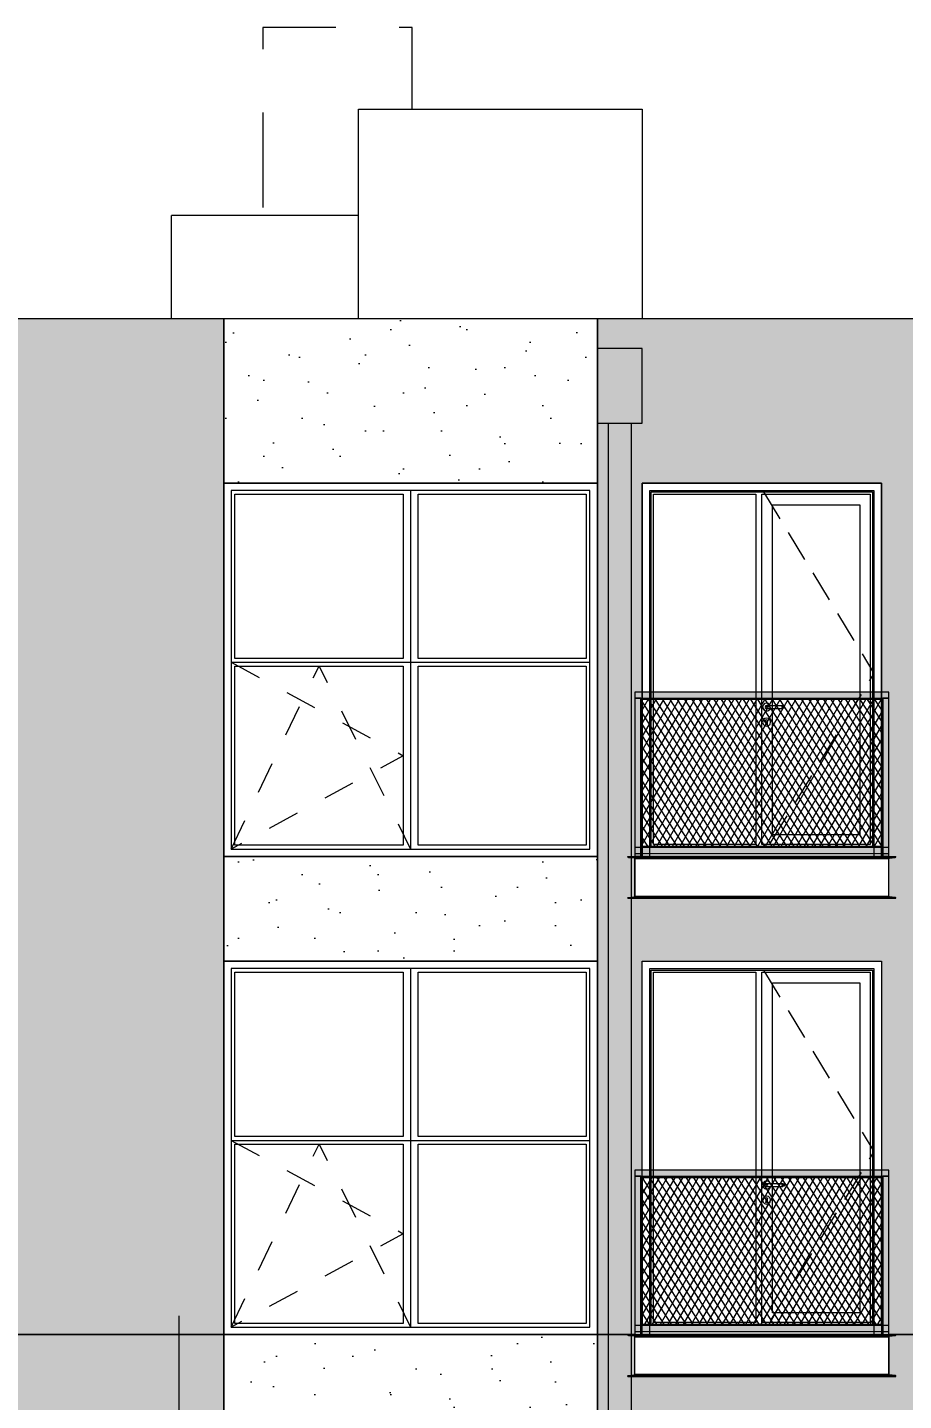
# Model space of a CAD drawing. Header units: metres. Extents: x 476297 to 476657, y 4620828 to 4621206.
# Drawn here: x 476636.58 to 476642.44, y 4621078.7 to 4621087.9 of the extents above; entities that cross this region are included whole.
import ezdxf

# ---------------------------------------------------------------- set-up
doc = ezdxf.new("R2010")
doc.units = ezdxf.units.M
doc.header["$MEASUREMENT"] = 0
doc.set_wipeout_variables(frame=1)
for name, pattern in [('Dashed', [0.423333, 0.211667, -0.211667]), ('Hidden Line', [0.3175, 0.211667, -0.105833]), ('Long Dashed', [1.058333, 0.635, -0.423333]), ('Wipeout_Contour', [1, 0, -1])]:
    doc.linetypes.add(name, pattern=pattern)
for name, color, linetype in [('0_Pen_No__7', 7, 'Continuous'), ('2D Drafting - General_Pen_No__7', 7, 'Continuous'), ('New2D Drafting - General', 7, 'Continuous'), ('New2D Drafting - General_Pen_No__1', 7, 'Continuous'), ('New2D Drafting - General_Pen_No__30_Pen_No__9_Pen_No__9', 7, 'Continuous'), ('New2D Drafting - General_Pen_No__7', 7, 'Continuous'), ('NewStructural - Bearing', 7, 'Continuous'), ('Structural - Bearing', 7, 'Continuous'), ('Structural - Bearing_Pen_No__7_Pen_No__7', 7, 'Continuous'), ('zoma', 7, 'Continuous'), ('zoma_Pen_No__5_Pen_No__5', 7, 'Continuous')]:
    doc.layers.add(name, color=color, linetype=linetype)
doc.styles.add('GENERATED_STYLE_2', font='arial.ttf')
doc.dimstyles.new('GENERATED_STYLE__1', dxfattribs={"dimtxt": 0.2, "dimasz": 0.064421, "dimexe": 0.18, "dimexo": 0.003, "dimgap": 0.09, "dimtad": 1, "dimtih": 1, "dimtoh": 1, "dimzin": 0, "dimdsep": 46, "dimtxsty": 'GENERATED_STYLE_2', "dimblk": 'ARROWHEAD_2', "dimblk1": 'ARROWHEAD_2', "dimblk2": 'ARROWHEAD_2', "dimcen": 0.09, "dimclrd": 142, "dimclre": 142, "dimclrt": 142, "dimadec": 0, "dimazin": 0, "dimtfac": 1, "dimtdec": 4, "dimtmove": 0, "dimatfit": 3, "dimfxl": 1, "dimtolj": 1, "dimtzin": 0, "dimarcsym": 0})
pattern_1 = [(0, (476844.52715, 4621385.791044), (0, 0.06664), []), (90, (476844.52715, 4621385.79104), (-0.2448, 0), [0.06664, -0.06664]), (90, (476844.64955, 4621385.85768), (-0.2448, 0), [0.06664, -0.06664])]
pattern_2 = [(45, (476844.52715, 4621386.59104), (-0.25455844, 0.25455844), [0, -0.24, 0, -0.36]), (110, (476845.32715, 4621386.59104), (0.33828934, 0.12312725), [0, -0.176, 0, -0.304])]
pattern_3 = [(60, (476844.52715, 4621385.791044), (-0.038971143, 0.0225), []), (122.833095, (476844.52715, 4621385.791044), (0.0368060797, 0.01875), [])]

# ---------------------------------------------------------------- blocks, each defined once
blk = doc.blocks.new('*D31', base_point=(476844.5271, 4621385.791))
at = {"layer": 'zoma', "color": 142, "linetype": 'Continuous', "lineweight": 0, "transparency": 16777216}
for p, q in [((476630.6966, 4621074.3518), (476630.6966, 4621074.4789)), ((476637.5966, 4621074.3518), (476637.5966, 4621074.4789)), ((476630.721, 4621074.4577), (476630.6721, 4621074.373)), ((476630.6966, 4621074.4153), (476637.5966, 4621074.4153)), ((476637.621, 4621074.4577), (476637.5721, 4621074.373))]:
    blk.add_line(p, q, dxfattribs=at)
at = {"layer": 'zoma', "color": 142, "lineweight": 0, "transparency": 16777216, "insert": (476633.8805, 4621074.4553), "char_height": 0.2, "attachment_point": 7, "style": 'GENERATED_STYLE_2'}
blk.add_mtext('\\A1;{\\pql;\\fArial CYR|b0|i0|c204|p34;6,90}', dxfattribs=at)
blk = doc.blocks.new('ARROWHEAD_2')
at = {"color": 0, "linetype": 'Continuous', "lineweight": 0}
for p, q in [((0, 0), (-1, 0)), ((-0.38, -0.66), (0.38, 0.66))]:
    blk.add_line(p, q, dxfattribs=at)
blk = doc.blocks.new('*D32', base_point=(476844.5271, 4621385.791))
at = {"layer": 'zoma', "color": 142, "linetype": 'Continuous', "lineweight": 0, "transparency": 16777216}
for p, q in [((476637.5966, 4621074.3518), (476637.5966, 4621074.4789)), ((476644.4966, 4621074.3518), (476644.4966, 4621074.4789)), ((476637.621, 4621074.4577), (476637.5721, 4621074.373)), ((476637.5966, 4621074.4153), (476644.4966, 4621074.4153)), ((476644.521, 4621074.4577), (476644.4721, 4621074.373))]:
    blk.add_line(p, q, dxfattribs=at)
at = {"layer": 'zoma', "color": 142, "lineweight": 0, "transparency": 16777216, "insert": (476640.7805, 4621074.4553), "char_height": 0.2, "attachment_point": 7, "style": 'GENERATED_STYLE_2'}
blk.add_mtext('\\A1;{\\pql;\\fArial CYR|b0|i0|c204|p34;6,90}', dxfattribs=at)

msp = doc.modelspace()

# ---------------------------------------------------------------- hatches: boundary and pattern name
at = {"layer": 'New2D Drafting - General', "linetype": 'Continuous', "lineweight": 0}
h = msp.add_hatch(dxfattribs=at)
h.set_pattern_fill('BATT_INSULATION', style=0, pattern_type=2)
h.set_pattern_definition(pattern_3)
h.paths.add_polyline_path([(476642.2963, 4621083.3956), (476640.6963, 4621083.3956), (476640.6963, 4621082.4156), (476642.2963, 4621082.4156)])
h = msp.add_hatch(dxfattribs=at)
h.set_pattern_fill('BATT_INSULATION', style=0, pattern_type=2)
h.set_pattern_definition(pattern_3)
h.paths.add_polyline_path([(476642.2963, 4621080.1956), (476640.6963, 4621080.1956), (476640.6963, 4621079.2156), (476642.2963, 4621079.2156)])
at = {"layer": 'New2D Drafting - General_Pen_No__30_Pen_No__9_Pen_No__9', "linetype": 'Continuous', "lineweight": 0}
for points in [[(476640.6212, 4621075.9455), (476640.4712, 4621075.9455), (476640.4712, 4621085.2456), (476640.6212, 4621085.2456)], [(476640.6463, 4621083.4456), (476640.6463, 4621083.4056), (476642.3463, 4621083.4056), (476642.3463, 4621083.4456)], [(476640.6463, 4621082.3456), (476640.6863, 4621082.3456), (476640.6863, 4621083.4056), (476640.6463, 4621083.4056)], [(476640.6963, 4621082.4156), (476640.6863, 4621082.4056), (476640.6863, 4621083.4056), (476640.6963, 4621083.3956)], [(476640.6963, 4621083.3956), (476640.6863, 4621083.4056), (476642.3063, 4621083.4056), (476642.2963, 4621083.3956)], [(476642.3063, 4621082.4056), (476642.2963, 4621082.4156), (476642.2963, 4621083.3956), (476642.3063, 4621083.4056)], [(476642.3063, 4621082.3456), (476642.3463, 4621082.3456), (476642.3463, 4621083.4056), (476642.3063, 4621083.4056)], [(476640.6463, 4621082.4056), (476640.6463, 4621082.3656), (476642.3463, 4621082.3656), (476642.3463, 4621082.4056)], [(476640.6863, 4621082.4056), (476640.6963, 4621082.4156), (476642.2963, 4621082.4156), (476642.3063, 4621082.4056)], [(476640.6463, 4621080.2456), (476640.6463, 4621080.2056), (476642.3463, 4621080.2056), (476642.3463, 4621080.2456)], [(476640.6463, 4621079.1456), (476640.6863, 4621079.1456), (476640.6863, 4621080.2056), (476640.6463, 4621080.2056)], [(476640.6963, 4621079.2156), (476640.6863, 4621079.2056), (476640.6863, 4621080.2056), (476640.6963, 4621080.1956)], [(476640.6963, 4621080.1956), (476640.6863, 4621080.2056), (476642.3063, 4621080.2056), (476642.2963, 4621080.1956)], [(476642.3063, 4621079.2056), (476642.2963, 4621079.2156), (476642.2963, 4621080.1956), (476642.3063, 4621080.2056)], [(476642.3063, 4621079.1456), (476642.3463, 4621079.1456), (476642.3463, 4621080.2056), (476642.3063, 4621080.2056)], [(476640.6463, 4621079.2056), (476640.6463, 4621079.1656), (476642.3463, 4621079.1656), (476642.3463, 4621079.2056)], [(476640.6863, 4621079.2056), (476640.6963, 4621079.2156), (476642.2963, 4621079.2156), (476642.3063, 4621079.2056)]]:
    msp.add_hatch(color=255, dxfattribs=at).paths.add_polyline_path(points)

# ---------------------------------------------------------------- linework, layer by layer
at = {"layer": '2D Drafting - General_Pen_No__7', "color": 7, "linetype": 'Continuous', "lineweight": 0, "flags": 128}
for points in [[(476642.2929, 4621082.3456), (476640.697, 4621082.3456), (476640.697, 4621084.8456), (476642.297, 4621084.8456)], [(476642.297, 4621084.8456), (476642.297, 4621082.3456), (476642.2929, 4621082.3456)], [(476642.2929, 4621079.1456), (476640.697, 4621079.1456), (476640.697, 4621081.6456), (476642.297, 4621081.6456)], [(476642.297, 4621081.6456), (476642.297, 4621079.1456), (476642.2929, 4621079.1456)]]:
    msp.add_lwpolyline(points, dxfattribs=at)
for points in [[(476640.747, 4621084.7956), (476642.247, 4621084.7956), (476642.247, 4621082.3456), (476640.747, 4621082.3456)], [(476640.757, 4621084.7856), (476642.237, 4621084.7856), (476642.237, 4621082.4056), (476640.757, 4621082.4056)], [(476640.772, 4621084.7706), (476641.457, 4621084.7706), (476641.457, 4621082.4256), (476640.772, 4621082.4256)], [(476641.497, 4621084.7706), (476642.222, 4621084.7706), (476642.222, 4621082.4256), (476641.497, 4621082.4256)], [(476641.567, 4621084.7006), (476642.152, 4621084.7006), (476642.152, 4621082.4906), (476641.567, 4621082.4906)], [(476640.747, 4621081.5956), (476642.247, 4621081.5956), (476642.247, 4621079.1456), (476640.747, 4621079.1456)], [(476640.757, 4621081.5856), (476642.237, 4621081.5856), (476642.237, 4621079.2056), (476640.757, 4621079.2056)], [(476640.772, 4621081.5706), (476641.457, 4621081.5706), (476641.457, 4621079.2256), (476640.772, 4621079.2256)], [(476641.497, 4621081.5706), (476642.222, 4621081.5706), (476642.222, 4621079.2256), (476641.497, 4621079.2256)], [(476641.567, 4621081.5006), (476642.152, 4621081.5006), (476642.152, 4621079.2906), (476641.567, 4621079.2906)]]:
    msp.add_lwpolyline(points, close=True, dxfattribs=at)
at = {"layer": '2D Drafting - General_Pen_No__7', "color": 7, "linetype": 'Hidden Line', "lineweight": 0, "flags": 128}
for points in [[(476641.507, 4621084.7856), (476642.247, 4621083.5715), (476641.4978, 4621082.3469)], [(476641.507, 4621081.5856), (476642.247, 4621080.3715), (476641.4978, 4621079.1469)]]:
    msp.add_lwpolyline(points, dxfattribs=at)
at = {"layer": 'New2D Drafting - General', "color": 7, "linetype": 'Continuous', "lineweight": 0, "flags": 128}
for points in [[(476642.2963, 4621083.3956), (476640.6963, 4621083.3956), (476640.6963, 4621082.4156), (476642.2963, 4621082.4156)], [(476642.2963, 4621080.1956), (476640.6963, 4621080.1956), (476640.6963, 4621079.2156), (476642.2963, 4621079.2156)]]:
    msp.add_lwpolyline(points, close=True, dxfattribs=at)
at = {"layer": 'New2D Drafting - General_Pen_No__1', "color": 252, "linetype": 'Long Dashed', "lineweight": 0, "flags": 128}
msp.add_lwpolyline([(476639.1574, 4621087.3476), (476639.1574, 4621087.8951), (476638.1574, 4621087.8951), (476638.1574, 4621086.6354)], dxfattribs=at)
at = {"layer": 'New2D Drafting - General_Pen_No__30_Pen_No__9_Pen_No__9', "color": 7, "linetype": 'Continuous', "lineweight": 0, "flags": 128}
for points in [[(476640.6212, 4621075.9455), (476640.4712, 4621075.9455), (476640.4712, 4621085.2456), (476640.6212, 4621085.2456)], [(476642.3463, 4621082.3456), (476642.2963, 4621082.3456), (476642.2963, 4621084.8456), (476640.6963, 4621084.8456), (476640.6963, 4621082.3456), (476640.6463, 4621082.3456), (476640.6463, 4621082.0656), (476642.3463, 4621082.0656)], [(476640.6463, 4621083.4456), (476640.6463, 4621083.4056), (476642.3463, 4621083.4056), (476642.3463, 4621083.4456)], [(476640.6463, 4621082.3456), (476640.6863, 4621082.3456), (476640.6863, 4621083.4056), (476640.6463, 4621083.4056)], [(476640.6963, 4621082.4156), (476640.6863, 4621082.4056), (476640.6863, 4621083.4056), (476640.6963, 4621083.3956)], [(476640.6963, 4621083.3956), (476640.6863, 4621083.4056), (476642.3063, 4621083.4056), (476642.2963, 4621083.3956)], [(476642.3063, 4621082.4056), (476642.2963, 4621082.4156), (476642.2963, 4621083.3956), (476642.3063, 4621083.4056)], [(476642.3063, 4621082.3456), (476642.3463, 4621082.3456), (476642.3463, 4621083.4056), (476642.3063, 4621083.4056)], [(476640.6463, 4621082.4056), (476640.6463, 4621082.3656), (476642.3463, 4621082.3656), (476642.3463, 4621082.4056)], [(476640.6863, 4621082.4056), (476640.6963, 4621082.4156), (476642.2963, 4621082.4156), (476642.3063, 4621082.4056)], [(476640.6463, 4621080.2456), (476640.6463, 4621080.2056), (476642.3463, 4621080.2056), (476642.3463, 4621080.2456)], [(476640.6463, 4621079.1456), (476640.6863, 4621079.1456), (476640.6863, 4621080.2056), (476640.6463, 4621080.2056)], [(476640.6963, 4621079.2156), (476640.6863, 4621079.2056), (476640.6863, 4621080.2056), (476640.6963, 4621080.1956)], [(476640.6963, 4621080.1956), (476640.6863, 4621080.2056), (476642.3063, 4621080.2056), (476642.2963, 4621080.1956)], [(476642.3063, 4621079.2056), (476642.2963, 4621079.2156), (476642.2963, 4621080.1956), (476642.3063, 4621080.2056)], [(476642.3063, 4621079.1456), (476642.3463, 4621079.1456), (476642.3463, 4621080.2056), (476642.3063, 4621080.2056)], [(476640.6463, 4621079.2056), (476640.6463, 4621079.1656), (476642.3463, 4621079.1656), (476642.3463, 4621079.2056)], [(476640.6863, 4621079.2056), (476640.6963, 4621079.2156), (476642.2963, 4621079.2156), (476642.3063, 4621079.2056)]]:
    msp.add_lwpolyline(points, close=True, dxfattribs=at)
at = {"layer": 'New2D Drafting - General_Pen_No__7', "color": 7, "linetype": 'Dashed', "lineweight": 0, "flags": 128}
for points in [[(476637.9465, 4621083.6455), (476639.0963, 4621083.0205), (476637.9465, 4621082.3955)], [(476637.9465, 4621082.3955), (476638.5339, 4621083.6205), (476639.1462, 4621082.3957)], [(476637.9465, 4621080.4455), (476639.0963, 4621079.8205), (476637.9465, 4621079.1955)], [(476637.9465, 4621079.1955), (476638.5339, 4621080.4205), (476639.1462, 4621079.1957)]]:
    msp.add_lwpolyline(points, dxfattribs=at)
at = {"layer": 'NewStructural - Bearing', "color": 7, "linetype": 'Continuous', "lineweight": 0}
for p, q in [((476638.7968, 4621086.6354), (476637.5473, 4621086.6354)), ((476641.5045, 4621083.3591), (476641.5009, 4621083.3456)), ((476641.5009, 4621083.3456), (476641.5045, 4621083.3321)), ((476641.5144, 4621083.369), (476641.5045, 4621083.3591)), ((476641.5045, 4621083.3321), (476641.5144, 4621083.3222)), ((476641.5279, 4621083.3726), (476641.5144, 4621083.369)), ((476641.5144, 4621083.3222), (476641.5279, 4621083.3186)), ((476641.5208, 4621083.3527), (476641.5179, 4621083.3456)), ((476641.5179, 4621083.3456), (476641.5208, 4621083.3385)), ((476641.5224, 4621083.3527), (476641.5196, 4621083.3456)), ((476641.5196, 4621083.3456), (476641.5224, 4621083.3385)), ((476641.5279, 4621083.3556), (476641.5208, 4621083.3527)), ((476641.5208, 4621083.3385), (476641.5279, 4621083.3356)), ((476641.5272, 4621083.3527), (476641.5251, 4621083.3456)), ((476641.5251, 4621083.3456), (476641.5272, 4621083.3385)), ((476641.5414, 4621083.369), (476641.5279, 4621083.3726)), ((476641.5279, 4621083.3556), (476641.529, 4621083.3556)), ((476641.5279, 4621083.3356), (476641.529, 4621083.3356)), ((476641.5279, 4621083.3186), (476641.5414, 4621083.3222)), ((476641.529, 4621083.3556), (476641.5323, 4621083.3556)), ((476641.529, 4621083.3356), (476641.5323, 4621083.3356)), ((476641.5323, 4621083.3556), (476641.5372, 4621083.3556)), ((476641.5323, 4621083.3356), (476641.5372, 4621083.3356)), ((476641.5344, 4621083.3527), (476641.5332, 4621083.3456)), ((476641.5332, 4621083.3456), (476641.5344, 4621083.3385)), ((476641.5372, 4621083.3556), (476641.5429, 4621083.3556)), ((476641.5372, 4621083.3356), (476641.5429, 4621083.3356)), ((476641.5513, 4621083.3591), (476641.5414, 4621083.369)), ((476641.5414, 4621083.3222), (476641.5513, 4621083.3321)), ((476641.5429, 4621083.3556), (476641.6229, 4621083.3556)), ((476641.5429, 4621083.3356), (476641.6229, 4621083.3356)), ((476641.5522, 4621083.3556), (476641.5513, 4621083.3591)), ((476641.5513, 4621083.3321), (476641.5522, 4621083.3356)), ((476641.6229, 4621083.3556), (476641.6286, 4621083.3556)), ((476641.6229, 4621083.3356), (476641.6286, 4621083.3356)), ((476641.6286, 4621083.3556), (476641.6335, 4621083.3556)), ((476641.6286, 4621083.3356), (476641.6335, 4621083.3356)), ((476641.6314, 4621083.3527), (476641.6325, 4621083.3456)), ((476641.6325, 4621083.3456), (476641.6314, 4621083.3385)), ((476641.6335, 4621083.3556), (476641.6367, 4621083.3556)), ((476641.6335, 4621083.3356), (476641.6367, 4621083.3356)), ((476641.6367, 4621083.3556), (476641.6379, 4621083.3556)), ((476641.6367, 4621083.3356), (476641.6379, 4621083.3356)), ((476641.6379, 4621083.3556), (476641.645, 4621083.3527)), ((476641.645, 4621083.3385), (476641.6379, 4621083.3356)), ((476641.6386, 4621083.3527), (476641.6407, 4621083.3456)), ((476641.6407, 4621083.3456), (476641.6386, 4621083.3385)), ((476641.6434, 4621083.3527), (476641.6462, 4621083.3456)), ((476641.6462, 4621083.3456), (476641.6434, 4621083.3385)), ((476641.645, 4621083.3527), (476641.6479, 4621083.3456)), ((476641.6479, 4621083.3456), (476641.645, 4621083.3385)), ((476641.5045, 4621083.2591), (476641.5009, 4621083.2456)), ((476641.5009, 4621083.2456), (476641.5045, 4621083.2321)), ((476641.5144, 4621083.269), (476641.5045, 4621083.2591)), ((476641.5045, 4621083.2321), (476641.5144, 4621083.2222)), ((476641.5279, 4621083.2726), (476641.5144, 4621083.269)), ((476641.5144, 4621083.2222), (476641.5279, 4621083.2186)), ((476641.5212, 4621083.2572), (476641.5204, 4621083.2553)), ((476641.5229, 4621083.25), (476641.5204, 4621083.2553)), ((476641.5212, 4621083.2572), (476641.5225, 4621083.2607)), ((476641.5225, 4621083.2607), (476641.5279, 4621083.263)), ((476641.5229, 4621083.2485), (476641.5229, 4621083.25)), ((476641.5229, 4621083.2485), (476641.5229, 4621083.2456)), ((476641.5229, 4621083.2456), (476641.5229, 4621083.2427)), ((476641.5229, 4621083.2427), (476641.5229, 4621083.2369)), ((476641.5229, 4621083.2369), (476641.5229, 4621083.2331)), ((476641.5244, 4621083.2295), (476641.5229, 4621083.2331)), ((476641.5279, 4621083.2281), (476641.5244, 4621083.2295)), ((476641.5414, 4621083.269), (476641.5279, 4621083.2726)), ((476641.5279, 4621083.263), (476641.5333, 4621083.2607)), ((476641.5314, 4621083.2295), (476641.5279, 4621083.2281)), ((476641.5279, 4621083.2186), (476641.5414, 4621083.2222)), ((476641.5329, 4621083.2331), (476641.5314, 4621083.2295)), ((476641.5354, 4621083.2553), (476641.5329, 4621083.25)), ((476641.5329, 4621083.25), (476641.5329, 4621083.2485)), ((476641.5329, 4621083.2485), (476641.5329, 4621083.2456)), ((476641.5329, 4621083.2456), (476641.5329, 4621083.2427)), ((476641.5329, 4621083.2427), (476641.5329, 4621083.2369)), ((476641.5329, 4621083.2369), (476641.5329, 4621083.2331)), ((476641.5346, 4621083.2572), (476641.5333, 4621083.2607)), ((476641.5346, 4621083.2572), (476641.5354, 4621083.2553)), ((476641.5513, 4621083.2591), (476641.5414, 4621083.269)), ((476641.5414, 4621083.2222), (476641.5513, 4621083.2321)), ((476641.5549, 4621083.2456), (476641.5513, 4621083.2591)), ((476641.5513, 4621083.2321), (476641.5549, 4621083.2456)), ((476641.5144, 4621080.169), (476641.5045, 4621080.1591)), ((476641.5279, 4621080.1726), (476641.5144, 4621080.169)), ((476641.5414, 4621080.169), (476641.5279, 4621080.1726)), ((476641.5513, 4621080.1591), (476641.5414, 4621080.169)), ((476641.5045, 4621080.1591), (476641.5009, 4621080.1456)), ((476641.5009, 4621080.1456), (476641.5045, 4621080.1321)), ((476641.5045, 4621080.1321), (476641.5144, 4621080.1222)), ((476641.5144, 4621080.1222), (476641.5279, 4621080.1186)), ((476641.5208, 4621080.1527), (476641.5179, 4621080.1456)), ((476641.5179, 4621080.1456), (476641.5208, 4621080.1385)), ((476641.5224, 4621080.1527), (476641.5196, 4621080.1456)), ((476641.5196, 4621080.1456), (476641.5224, 4621080.1385)), ((476641.5279, 4621080.1556), (476641.5208, 4621080.1527)), ((476641.5208, 4621080.1385), (476641.5279, 4621080.1356)), ((476641.5272, 4621080.1527), (476641.5251, 4621080.1456)), ((476641.5251, 4621080.1456), (476641.5272, 4621080.1385)), ((476641.5279, 4621080.1556), (476641.529, 4621080.1556)), ((476641.5279, 4621080.1356), (476641.529, 4621080.1356)), ((476641.5279, 4621080.1186), (476641.5414, 4621080.1222)), ((476641.529, 4621080.1556), (476641.5323, 4621080.1556)), ((476641.529, 4621080.1356), (476641.5323, 4621080.1356)), ((476641.5323, 4621080.1556), (476641.5372, 4621080.1556)), ((476641.5323, 4621080.1356), (476641.5372, 4621080.1356)), ((476641.5344, 4621080.1527), (476641.5332, 4621080.1456)), ((476641.5332, 4621080.1456), (476641.5344, 4621080.1385)), ((476641.5372, 4621080.1556), (476641.5429, 4621080.1556)), ((476641.5372, 4621080.1356), (476641.5429, 4621080.1356)), ((476641.5414, 4621080.1222), (476641.5513, 4621080.1321)), ((476641.5429, 4621080.1556), (476641.6229, 4621080.1556)), ((476641.5429, 4621080.1356), (476641.6229, 4621080.1356)), ((476641.5522, 4621080.1556), (476641.5513, 4621080.1591)), ((476641.5513, 4621080.1321), (476641.5522, 4621080.1356)), ((476641.6229, 4621080.1556), (476641.6286, 4621080.1556)), ((476641.6229, 4621080.1356), (476641.6286, 4621080.1356)), ((476641.6286, 4621080.1556), (476641.6335, 4621080.1556)), ((476641.6286, 4621080.1356), (476641.6335, 4621080.1356)), ((476641.6314, 4621080.1527), (476641.6325, 4621080.1456)), ((476641.6325, 4621080.1456), (476641.6314, 4621080.1385)), ((476641.6335, 4621080.1556), (476641.6367, 4621080.1556)), ((476641.6335, 4621080.1356), (476641.6367, 4621080.1356)), ((476641.6367, 4621080.1556), (476641.6379, 4621080.1556)), ((476641.6367, 4621080.1356), (476641.6379, 4621080.1356)), ((476641.6379, 4621080.1556), (476641.645, 4621080.1527)), ((476641.645, 4621080.1385), (476641.6379, 4621080.1356)), ((476641.6386, 4621080.1527), (476641.6407, 4621080.1456)), ((476641.6407, 4621080.1456), (476641.6386, 4621080.1385)), ((476641.6434, 4621080.1527), (476641.6462, 4621080.1456)), ((476641.6462, 4621080.1456), (476641.6434, 4621080.1385)), ((476641.645, 4621080.1527), (476641.6479, 4621080.1456)), ((476641.6479, 4621080.1456), (476641.645, 4621080.1385)), ((476641.5045, 4621080.0591), (476641.5009, 4621080.0456)), ((476641.5009, 4621080.0456), (476641.5045, 4621080.0321)), ((476641.5144, 4621080.069), (476641.5045, 4621080.0591)), ((476641.5045, 4621080.0321), (476641.5144, 4621080.0222)), ((476641.5279, 4621080.0726), (476641.5144, 4621080.069)), ((476641.5144, 4621080.0222), (476641.5279, 4621080.0186)), ((476641.5212, 4621080.0572), (476641.5204, 4621080.0553)), ((476641.5229, 4621080.05), (476641.5204, 4621080.0553)), ((476641.5212, 4621080.0572), (476641.5225, 4621080.0607)), ((476641.5225, 4621080.0607), (476641.5279, 4621080.063)), ((476641.5229, 4621080.0485), (476641.5229, 4621080.05)), ((476641.5229, 4621080.0485), (476641.5229, 4621080.0456)), ((476641.5229, 4621080.0456), (476641.5229, 4621080.0427)), ((476641.5229, 4621080.0427), (476641.5229, 4621080.0369)), ((476641.5229, 4621080.0369), (476641.5229, 4621080.0331)), ((476641.5244, 4621080.0295), (476641.5229, 4621080.0331)), ((476641.5279, 4621080.0281), (476641.5244, 4621080.0295)), ((476641.5414, 4621080.069), (476641.5279, 4621080.0726)), ((476641.5279, 4621080.063), (476641.5333, 4621080.0607)), ((476641.5314, 4621080.0295), (476641.5279, 4621080.0281)), ((476641.5279, 4621080.0186), (476641.5414, 4621080.0222)), ((476641.5329, 4621080.0331), (476641.5314, 4621080.0295)), ((476641.5354, 4621080.0553), (476641.5329, 4621080.05)), ((476641.5329, 4621080.05), (476641.5329, 4621080.0485)), ((476641.5329, 4621080.0485), (476641.5329, 4621080.0456)), ((476641.5329, 4621080.0456), (476641.5329, 4621080.0427)), ((476641.5329, 4621080.0427), (476641.5329, 4621080.0369)), ((476641.5329, 4621080.0369), (476641.5329, 4621080.0331)), ((476641.5346, 4621080.0572), (476641.5333, 4621080.0607)), ((476641.5346, 4621080.0572), (476641.5354, 4621080.0553)), ((476641.5513, 4621080.0591), (476641.5414, 4621080.069)), ((476641.5414, 4621080.0222), (476641.5513, 4621080.0321)), ((476641.5549, 4621080.0456), (476641.5513, 4621080.0591)), ((476641.5513, 4621080.0321), (476641.5549, 4621080.0456))]:
    msp.add_line(p, q, dxfattribs=at)
at = {"layer": 'Structural - Bearing', "color": 7, "linetype": 'Continuous', "lineweight": 0}
for p, q in [((476640.6, 4621082.3431), (476640.6, 4621082.3456)), ((476640.6, 4621082.3456), (476642.3927, 4621082.3456)), ((476640.6004, 4621082.3416), (476640.6, 4621082.3431)), ((476640.6, 4621082.3431), (476642.3927, 4621082.3431)), ((476640.6015, 4621082.3403), (476640.6004, 4621082.3416)), ((476640.6032, 4621082.3394), (476640.6015, 4621082.3403)), ((476640.6045, 4621082.3391), (476640.6032, 4621082.3394)), ((476640.6419, 4621082.3351), (476640.6045, 4621082.3391)), ((476640.6045, 4621082.3391), (476642.3882, 4621082.3391)), ((476640.6431, 4621082.3349), (476640.6419, 4621082.3351)), ((476640.6419, 4621082.3351), (476642.3508, 4621082.3351)), ((476640.6448, 4621082.334), (476640.6431, 4621082.3349)), ((476640.6459, 4621082.3327), (476640.6448, 4621082.334)), ((476640.6463, 4621082.3312), (476640.6459, 4621082.3327)), ((476640.6463, 4621082.08), (476640.6463, 4621082.3312)), ((476640.6463, 4621082.3312), (476642.3463, 4621082.3312)), ((476642.3463, 4621082.3312), (476642.3467, 4621082.3327)), ((476642.3463, 4621082.08), (476642.3463, 4621082.3312)), ((476642.3467, 4621082.3327), (476642.3479, 4621082.334)), ((476642.3479, 4621082.334), (476642.3496, 4621082.3349)), ((476642.3496, 4621082.3349), (476642.3508, 4621082.3351)), ((476642.3508, 4621082.3351), (476642.3882, 4621082.3391)), ((476642.3882, 4621082.3391), (476642.3894, 4621082.3394)), ((476642.3894, 4621082.3394), (476642.3911, 4621082.3403)), ((476642.3911, 4621082.3403), (476642.3923, 4621082.3416)), ((476642.3923, 4621082.3416), (476642.3927, 4621082.3431)), ((476642.3927, 4621082.3431), (476642.3927, 4621082.3456)), ((476640.6, 4621082.0681), (476640.6004, 4621082.0696)), ((476640.6, 4621082.0656), (476640.6, 4621082.0681)), ((476640.6, 4621082.0681), (476642.3927, 4621082.0681)), ((476640.6, 4621082.0656), (476642.3927, 4621082.0656)), ((476640.6004, 4621082.0696), (476640.6015, 4621082.0709)), ((476640.6015, 4621082.0709), (476640.6032, 4621082.0717)), ((476640.6032, 4621082.0717), (476640.6045, 4621082.072)), ((476640.6045, 4621082.072), (476640.6419, 4621082.076)), ((476640.6045, 4621082.072), (476642.3882, 4621082.072)), ((476640.6419, 4621082.076), (476640.6431, 4621082.0763)), ((476640.6419, 4621082.076), (476642.3508, 4621082.076)), ((476640.6431, 4621082.0763), (476640.6448, 4621082.0771)), ((476640.6448, 4621082.0771), (476640.6459, 4621082.0784)), ((476640.6459, 4621082.0784), (476640.6463, 4621082.08)), ((476640.6463, 4621082.08), (476642.3463, 4621082.08)), ((476642.3467, 4621082.0784), (476642.3463, 4621082.08)), ((476642.3479, 4621082.0771), (476642.3467, 4621082.0784)), ((476642.3496, 4621082.0763), (476642.3479, 4621082.0771)), ((476642.3508, 4621082.076), (476642.3496, 4621082.0763)), ((476642.3882, 4621082.072), (476642.3508, 4621082.076)), ((476642.3894, 4621082.0717), (476642.3882, 4621082.072)), ((476642.3911, 4621082.0709), (476642.3894, 4621082.0717)), ((476642.3923, 4621082.0696), (476642.3911, 4621082.0709)), ((476642.3927, 4621082.0681), (476642.3923, 4621082.0696)), ((476642.3927, 4621082.0656), (476642.3927, 4621082.0681)), ((476640.6, 4621079.1431), (476640.6, 4621079.1456)), ((476640.6, 4621079.1456), (476642.3927, 4621079.1456)), ((476640.6004, 4621079.1416), (476640.6, 4621079.1431)), ((476640.6, 4621079.1431), (476642.3927, 4621079.1431)), ((476640.6015, 4621079.1403), (476640.6004, 4621079.1416)), ((476640.6032, 4621079.1394), (476640.6015, 4621079.1403)), ((476640.6045, 4621079.1391), (476640.6032, 4621079.1394)), ((476640.6419, 4621079.1351), (476640.6045, 4621079.1391)), ((476640.6045, 4621079.1391), (476642.3882, 4621079.1391)), ((476640.6431, 4621079.1349), (476640.6419, 4621079.1351)), ((476640.6419, 4621079.1351), (476642.3508, 4621079.1351)), ((476640.6448, 4621079.134), (476640.6431, 4621079.1349)), ((476640.6459, 4621079.1327), (476640.6448, 4621079.134)), ((476640.6463, 4621079.1312), (476640.6459, 4621079.1327)), ((476640.6463, 4621078.88), (476640.6463, 4621079.1312)), ((476640.6463, 4621079.1312), (476642.3463, 4621079.1312)), ((476642.3463, 4621079.1312), (476642.3467, 4621079.1327)), ((476642.3463, 4621078.88), (476642.3463, 4621079.1312)), ((476642.3467, 4621079.1327), (476642.3479, 4621079.134)), ((476642.3479, 4621079.134), (476642.3496, 4621079.1349)), ((476642.3496, 4621079.1349), (476642.3508, 4621079.1351)), ((476642.3508, 4621079.1351), (476642.3882, 4621079.1391)), ((476642.3882, 4621079.1391), (476642.3894, 4621079.1394)), ((476642.3894, 4621079.1394), (476642.3911, 4621079.1403)), ((476642.3911, 4621079.1403), (476642.3923, 4621079.1416)), ((476642.3923, 4621079.1416), (476642.3927, 4621079.1431)), ((476642.3927, 4621079.1431), (476642.3927, 4621079.1456)), ((476640.6, 4621078.8681), (476640.6004, 4621078.8696)), ((476640.6, 4621078.8656), (476640.6, 4621078.8681)), ((476640.6, 4621078.8681), (476642.3927, 4621078.8681)), ((476640.6, 4621078.8656), (476642.3927, 4621078.8656)), ((476640.6004, 4621078.8696), (476640.6015, 4621078.8709)), ((476640.6015, 4621078.8709), (476640.6032, 4621078.8717)), ((476640.6032, 4621078.8717), (476640.6045, 4621078.872)), ((476640.6045, 4621078.872), (476640.6419, 4621078.876)), ((476640.6045, 4621078.872), (476642.3882, 4621078.872)), ((476640.6419, 4621078.876), (476640.6431, 4621078.8763)), ((476640.6419, 4621078.876), (476642.3508, 4621078.876)), ((476640.6431, 4621078.8763), (476640.6448, 4621078.8771)), ((476640.6448, 4621078.8771), (476640.6459, 4621078.8784)), ((476640.6459, 4621078.8784), (476640.6463, 4621078.88)), ((476640.6463, 4621078.88), (476642.3463, 4621078.88)), ((476642.3467, 4621078.8784), (476642.3463, 4621078.88)), ((476642.3479, 4621078.8771), (476642.3467, 4621078.8784)), ((476642.3496, 4621078.8763), (476642.3479, 4621078.8771)), ((476642.3508, 4621078.876), (476642.3496, 4621078.8763)), ((476642.3882, 4621078.872), (476642.3508, 4621078.876)), ((476642.3894, 4621078.8717), (476642.3882, 4621078.872)), ((476642.3911, 4621078.8709), (476642.3894, 4621078.8717)), ((476642.3923, 4621078.8696), (476642.3911, 4621078.8709)), ((476642.3927, 4621078.8681), (476642.3923, 4621078.8696)), ((476642.3927, 4621078.8656), (476642.3927, 4621078.8681))]:
    msp.add_line(p, q, dxfattribs=at)
at = {"layer": 'Structural - Bearing_Pen_No__7_Pen_No__7', "color": 7, "linetype": 'Continuous', "lineweight": 0}
for p, q in [((476637.9465, 4621084.7957), (476637.9465, 4621083.9455)), ((476640.346, 4621084.7954), (476637.9465, 4621084.7957)), ((476637.9715, 4621084.7705), (476639.0963, 4621084.7705)), ((476637.9715, 4621083.6705), (476637.9715, 4621084.7705)), ((476639.0963, 4621084.7705), (476639.0963, 4621083.6705)), ((476639.1463, 4621084.7955), (476639.1462, 4621083.9455)), ((476639.1963, 4621084.7705), (476640.321, 4621084.7705)), ((476639.1963, 4621083.6705), (476639.1963, 4621084.7705)), ((476640.321, 4621084.7705), (476640.321, 4621083.6705)), ((476640.3459, 4621083.9455), (476640.346, 4621084.7954)), ((476637.9465, 4621083.9455), (476637.9465, 4621082.3955)), ((476639.1463, 4621083.9455), (476639.1462, 4621082.3955)), ((476640.346, 4621082.3955), (476640.346, 4621083.9455)), ((476639.0963, 4621083.6705), (476637.9715, 4621083.6705)), ((476640.321, 4621083.6705), (476639.1963, 4621083.6705)), ((476637.9465, 4621083.6455), (476640.346, 4621083.6455)), ((476637.9715, 4621083.6205), (476639.0963, 4621083.6205)), ((476637.9715, 4621082.4205), (476637.9715, 4621083.6205)), ((476639.0963, 4621083.6205), (476639.0963, 4621082.4205)), ((476639.1963, 4621083.6205), (476640.321, 4621083.6205)), ((476639.1963, 4621082.4205), (476639.1963, 4621083.6205)), ((476640.321, 4621083.6205), (476640.321, 4621082.4205)), ((476637.9465, 4621082.3955), (476640.346, 4621082.3955)), ((476639.0963, 4621082.4205), (476637.9715, 4621082.4205)), ((476640.321, 4621082.4205), (476639.1963, 4621082.4205)), ((476637.9465, 4621081.5957), (476637.9465, 4621080.7455)), ((476640.346, 4621081.5954), (476637.9465, 4621081.5957)), ((476637.9715, 4621081.5705), (476639.0963, 4621081.5705)), ((476637.9715, 4621080.4705), (476637.9715, 4621081.5705)), ((476639.0963, 4621081.5705), (476639.0963, 4621080.4705)), ((476639.1463, 4621081.5955), (476639.1462, 4621080.7455)), ((476639.1963, 4621081.5705), (476640.321, 4621081.5705)), ((476639.1963, 4621080.4705), (476639.1963, 4621081.5705)), ((476640.321, 4621081.5705), (476640.321, 4621080.4705)), ((476640.3459, 4621080.7455), (476640.346, 4621081.5954)), ((476637.9465, 4621080.7455), (476637.9465, 4621079.1955)), ((476639.1463, 4621080.7455), (476639.1462, 4621079.1955)), ((476640.346, 4621079.1955), (476640.346, 4621080.7455)), ((476637.9465, 4621080.4455), (476640.346, 4621080.4455)), ((476639.0963, 4621080.4705), (476637.9715, 4621080.4705)), ((476640.321, 4621080.4705), (476639.1963, 4621080.4705)), ((476637.9715, 4621080.4205), (476639.0963, 4621080.4205)), ((476637.9715, 4621079.2205), (476637.9715, 4621080.4205)), ((476639.0963, 4621080.4205), (476639.0963, 4621079.2205)), ((476639.1963, 4621080.4205), (476640.321, 4621080.4205)), ((476639.1963, 4621079.2205), (476639.1963, 4621080.4205)), ((476640.321, 4621080.4205), (476640.321, 4621079.2205)), ((476637.9465, 4621079.1955), (476640.346, 4621079.1955)), ((476639.0963, 4621079.2205), (476637.9715, 4621079.2205)), ((476640.321, 4621079.2205), (476639.1963, 4621079.2205))]:
    msp.add_line(p, q, dxfattribs=at)

# ---------------------------------------------------------------- wipeouts: each hides what was drawn before it
at = {"color": 254, "linetype": 'Wipeout_Contour', "lineweight": 0, "ltscale": 260153473.9222024}
msp.add_wipeout([(476623.4962, 4621085.9451), (476623.4962, 4621079.1455), (476625.8458, 4621079.1455), (476625.8458, 4621081.6455), (476626.7458, 4621081.6455), (476626.7458, 4621079.1455), (476627.4461, 4621079.1455), (476627.4461, 4621081.6456), (476629.0461, 4621081.6455), (476629.0461, 4621079.1455), (476629.2861, 4621079.1455), (476629.2861, 4621082.0655), (476625.6961, 4621082.0655), (476625.6961, 4621082.2855), (476625.8465, 4621082.2855), (476625.8465, 4621084.8455), (476626.7465, 4621084.8455), (476626.7465, 4621082.2856), (476627.4468, 4621082.2856), (476627.4468, 4621084.8456), (476629.0468, 4621084.8456), (476629.0468, 4621082.2856), (476629.2861, 4621082.2856), (476629.2861, 4621085.2655), (476625.6961, 4621085.2655), (476625.6961, 4621085.4855), (476630.0961, 4621085.4855), (476630.0961, 4621079.1455), (476631.296, 4621079.1455), (476631.296, 4621085.4856), (476635.696, 4621085.4856), (476635.696, 4621085.2655), (476632.1068, 4621085.2655), (476632.1068, 4621082.2856), (476632.3466, 4621082.2856), (476632.3466, 4621084.8456), (476633.9466, 4621084.8456), (476633.9466, 4621082.2856), (476634.6476, 4621082.2856), (476634.6476, 4621084.8455), (476635.5476, 4621084.8455), (476635.5476, 4621082.2856), (476635.696, 4621082.2856), (476635.696, 4621082.0655), (476632.1068, 4621082.0655), (476632.1068, 4621079.1455), (476632.3466, 4621079.1455), (476632.3466, 4621081.6456), (476633.9466, 4621081.6456), (476633.9466, 4621079.1455), (476634.6476, 4621079.1455), (476634.6476, 4621081.6455), (476635.5476, 4621081.6455), (476635.5476, 4621079.1455), (476637.8962, 4621079.1455), (476637.8962, 4621085.9451)], dxfattribs=at).dxf.layer = 'New2D Drafting - General_Pen_No__30_Pen_No__9_Pen_No__9'

# ---------------------------------------------------------------- next in the draw order: hatches: boundary and pattern name
at = {"layer": 'New2D Drafting - General_Pen_No__30_Pen_No__9_Pen_No__9', "linetype": 'Continuous', "lineweight": 0}
h = msp.add_hatch(dxfattribs=at)
h.set_pattern_fill('BRICK___RUNNING_BOND', color=252, style=0, pattern_type=2)
h.set_pattern_definition(pattern_1)
h.paths.add_polyline_path([(476623.4962, 4621085.9451), (476623.4962, 4621079.1455), (476625.8458, 4621079.1455), (476625.8458, 4621081.6455), (476626.7458, 4621081.6455), (476626.7458, 4621079.1455), (476627.4461, 4621079.1455), (476627.4461, 4621081.6456), (476629.0461, 4621081.6455), (476629.0461, 4621079.1455), (476629.2861, 4621079.1455), (476629.2861, 4621082.0655), (476625.6961, 4621082.0655), (476625.6961, 4621082.2855), (476625.8465, 4621082.2855), (476625.8465, 4621084.8455), (476626.7465, 4621084.8455), (476626.7465, 4621082.2856), (476627.4468, 4621082.2856), (476627.4468, 4621084.8456), (476629.0468, 4621084.8456), (476629.0468, 4621082.2856), (476629.2861, 4621082.2856), (476629.2861, 4621085.2655), (476625.6961, 4621085.2655), (476625.6961, 4621085.4855), (476630.0961, 4621085.4855), (476630.0961, 4621079.1455), (476631.296, 4621079.1455), (476631.296, 4621085.4856), (476635.696, 4621085.4856), (476635.696, 4621085.2655), (476632.1068, 4621085.2655), (476632.1068, 4621082.2856), (476632.3466, 4621082.2856), (476632.3466, 4621084.8456), (476633.9466, 4621084.8456), (476633.9466, 4621082.2856), (476634.6476, 4621082.2856), (476634.6476, 4621084.8455), (476635.5476, 4621084.8455), (476635.5476, 4621082.2856), (476635.696, 4621082.2856), (476635.696, 4621082.0655), (476632.1068, 4621082.0655), (476632.1068, 4621079.1455), (476632.3466, 4621079.1455), (476632.3466, 4621081.6456), (476633.9466, 4621081.6456), (476633.9466, 4621079.1455), (476634.6476, 4621079.1455), (476634.6476, 4621081.6455), (476635.5476, 4621081.6455), (476635.5476, 4621079.1455), (476637.8962, 4621079.1455), (476637.8962, 4621085.9451)])
msp.add_hatch(color=252, dxfattribs=at).paths.add_polyline_path([(476623.4962, 4621079.1454), (476623.4962, 4621075.9455), (476625.0962, 4621075.9455), (476625.0962, 4621078.4455), (476626.6962, 4621078.4455), (476626.6962, 4621075.9455), (476627.4962, 4621075.9455), (476627.4962, 4621078.4455), (476629.0962, 4621078.4455), (476629.0962, 4621075.9455), (476632.2962, 4621075.9455), (476632.2962, 4621078.4455), (476633.8962, 4621078.4455), (476633.8962, 4621075.9455), (476634.6963, 4621075.9455), (476634.6963, 4621078.4455), (476636.2963, 4621078.4455), (476636.2963, 4621075.9455), (476637.8962, 4621075.9455), (476637.8962, 4621078.4455), (476637.8962, 4621078.4455), (476637.8962, 4621079.1454), (476635.696, 4621079.1454), (476635.696, 4621078.8655), (476631.296, 4621078.8655), (476631.296, 4621079.1454), (476630.0961, 4621079.1454), (476630.0961, 4621078.8655), (476625.6961, 4621078.8655), (476625.6961, 4621079.1454)])

# ---------------------------------------------------------------- next in the draw order: linework, layer by layer
at = {"layer": 'New2D Drafting - General_Pen_No__30_Pen_No__9_Pen_No__9', "color": 7, "linetype": 'Continuous', "lineweight": 0, "flags": 128}
for points in [[(476635.5476, 4621079.1455), (476637.8962, 4621079.1455), (476637.8962, 4621085.9451), (476623.4962, 4621085.9451)], [(476629.0962, 4621075.9455), (476632.2962, 4621075.9455), (476632.2962, 4621078.4455), (476633.8962, 4621078.4455), (476633.8962, 4621075.9455), (476634.6963, 4621075.9455), (476634.6963, 4621078.4455), (476636.2963, 4621078.4455), (476636.2963, 4621075.9455), (476637.8962, 4621075.9455), (476637.8962, 4621078.4455), (476637.8962, 4621078.4455), (476637.8962, 4621079.1454), (476635.696, 4621079.1454), (476635.696, 4621078.8655), (476631.296, 4621078.8655), (476631.296, 4621079.1454), (476630.0961, 4621079.1454)]]:
    msp.add_lwpolyline(points, dxfattribs=at)
at = {"layer": 'NewStructural - Bearing', "color": 7, "linetype": 'Continuous', "lineweight": 0}
msp.add_line((476637.5473, 4621085.9451), (476637.5473, 4621086.6354), dxfattribs=at)
at = {"layer": 'zoma_Pen_No__5_Pen_No__5', "color": 142, "linetype": 'Continuous', "lineweight": 0}
msp.add_line((476637.5966, 4621079.271), (476637.5966, 4621072.9883), dxfattribs=at)

# ---------------------------------------------------------------- next in the draw order: dimensions: what is measured, and where the dimension line sits
at = {"layer": 'zoma', "color": 142, "linetype": 'Continuous', "lineweight": 0}
dim = msp.add_linear_dim(base=(476637.5966, 4621074.4153), p1=(476630.6966, 4621079.5371), p2=(476637.5966, 4621079.297), dimstyle='GENERATED_STYLE__1', dxfattribs=at)
dim.commit()
dim.dimension.update_dxf_attribs({"geometry": '*D31', "text_midpoint": (476634.1403, 4621074.5553), "dimtype": 160})

# ---------------------------------------------------------------- next in the draw order: wipeouts: each hides what was drawn before it
at = {"color": 254, "linetype": 'Wipeout_Contour', "lineweight": 0, "ltscale": 18582406.77916059}
msp.add_wipeout([(476637.8962, 4621084.8455), (476640.3962, 4621084.8455), (476640.3962, 4621085.9451), (476637.8962, 4621085.9451)], dxfattribs=at).dxf.layer = 'New2D Drafting - General_Pen_No__30_Pen_No__9_Pen_No__9'

# ---------------------------------------------------------------- next in the draw order: hatches: boundary and pattern name
at = {"layer": 'New2D Drafting - General_Pen_No__30_Pen_No__9_Pen_No__9', "linetype": 'Continuous', "lineweight": 0}
h = msp.add_hatch(dxfattribs=at)
h.set_pattern_fill('CUT_STONE', color=8, style=0, pattern_type=2)
h.set_pattern_definition(pattern_2)
h.paths.add_polyline_path([(476637.8962, 4621084.8455), (476640.3962, 4621084.8455), (476640.3962, 4621085.9451), (476637.8962, 4621085.9451)])
h = msp.add_hatch(dxfattribs=at)
h.set_pattern_fill('BRICK___RUNNING_BOND', color=252, style=0, pattern_type=2)
h.set_pattern_definition(pattern_1)
h.paths.add_polyline_path([(476640.3962, 4621085.9451), (476640.3962, 4621079.1455), (476640.6463, 4621079.1455), (476640.6463, 4621079.1456), (476640.6963, 4621079.1456), (476640.6963, 4621081.6456), (476642.2963, 4621081.6456), (476642.2963, 4621079.1456), (476642.3463, 4621079.1456), (476642.3463, 4621079.1455), (476643.9964, 4621079.1455), (476643.9964, 4621085.4855), (476648.3964, 4621085.4855), (476648.3964, 4621085.2655), (476644.8059, 4621085.2655), (476644.8059, 4621082.2855), (476644.9462, 4621082.2855), (476644.9462, 4621084.8455), (476646.5462, 4621084.8455), (476646.5462, 4621082.2855), (476647.3462, 4621082.2855), (476647.3462, 4621084.8456), (476648.2462, 4621084.8456), (476648.2462, 4621082.2855), (476648.3964, 4621082.2855), (476648.3964, 4621082.0655), (476644.8059, 4621082.0655), (476644.8059, 4621079.1455), (476644.9462, 4621079.1455), (476644.9462, 4621081.6456), (476646.5462, 4621081.6456), (476646.5462, 4621079.1455), (476647.3462, 4621079.1455), (476647.3462, 4621081.6455), (476648.2462, 4621081.6455), (476648.2462, 4621079.1455), (476651.666, 4621079.1455), (476651.6662, 4621085.9451)])
h.paths.add_polyline_path([(476642.3463, 4621082.3456), (476642.2963, 4621082.3456), (476642.2963, 4621084.8456), (476640.6963, 4621084.8456), (476640.6963, 4621082.3456), (476640.6463, 4621082.3456), (476640.6463, 4621082.0656), (476642.3463, 4621082.0656)], flags=0)
msp.add_hatch(color=255, dxfattribs=at).paths.add_polyline_path([(476640.3962, 4621085.2456), (476640.6962, 4621085.2456), (476640.6962, 4621085.7456), (476640.3962, 4621085.7456)])

# ---------------------------------------------------------------- next in the draw order: linework, layer by layer
at = {"layer": '0_Pen_No__7', "color": 7, "linetype": 'Continuous', "lineweight": 0, "flags": 128}
msp.add_lwpolyline([(476640.3962, 4621083.9455), (476640.3963, 4621083.9455), (476640.3963, 4621084.8455), (476637.8962, 4621084.8455), (476637.8962, 4621083.9455)], dxfattribs=at)
at = {"layer": 'New2D Drafting - General_Pen_No__30_Pen_No__9_Pen_No__9', "color": 7, "linetype": 'Continuous', "lineweight": 0, "flags": 128}
for points in [[(476637.8962, 4621084.8455), (476640.3962, 4621084.8455), (476640.3962, 4621085.9451), (476637.8962, 4621085.9451)], [(476640.3962, 4621085.2456), (476640.6962, 4621085.2456), (476640.6962, 4621085.7456), (476640.3962, 4621085.7456)]]:
    msp.add_lwpolyline(points, close=True, dxfattribs=at)
msp.add_lwpolyline([(476651.6662, 4621085.9451), (476640.3962, 4621085.9451), (476640.3962, 4621079.1455), (476640.6463, 4621079.1455), (476640.6463, 4621079.1456), (476640.6963, 4621079.1456), (476640.6963, 4621081.6456), (476642.2963, 4621081.6456), (476642.2963, 4621079.1456), (476642.3463, 4621079.1456), (476642.3463, 4621079.1455), (476643.9964, 4621079.1455)], dxfattribs=at)
at = {"layer": 'NewStructural - Bearing', "color": 7, "linetype": 'Continuous', "lineweight": 0}
msp.add_lwpolyline([(476638.7968, 4621085.9451), (476638.7968, 4621087.3476), (476640.6968, 4621087.3476), (476640.6968, 4621085.9451)], dxfattribs=at)

# ---------------------------------------------------------------- next in the draw order: wipeouts: each hides what was drawn before it
at = {"color": 254, "linetype": 'Wipeout_Contour', "lineweight": 0, "ltscale": 18582393.25161539}
msp.add_wipeout([(476637.8962, 4621081.6455), (476640.3962, 4621081.6455), (476640.3962, 4621082.3455), (476637.8962, 4621082.3455)], dxfattribs=at).dxf.layer = 'New2D Drafting - General_Pen_No__30_Pen_No__9_Pen_No__9'
at = {"color": 254, "linetype": 'Wipeout_Contour', "lineweight": 0, "ltscale": 18582380.51913234}
msp.add_wipeout([(476640.3962, 4621079.1455), (476637.8962, 4621079.1455), (476637.8962, 4621078.4455), (476640.3962, 4621078.4455)], dxfattribs=at).dxf.layer = 'New2D Drafting - General_Pen_No__30_Pen_No__9_Pen_No__9'

# ---------------------------------------------------------------- next in the draw order: hatches: boundary and pattern name
at = {"layer": 'New2D Drafting - General_Pen_No__30_Pen_No__9_Pen_No__9', "linetype": 'Continuous', "lineweight": 0}
h = msp.add_hatch(dxfattribs=at)
h.set_pattern_fill('CUT_STONE', color=8, style=0, pattern_type=2)
h.set_pattern_definition(pattern_2)
h.paths.add_polyline_path([(476637.8962, 4621081.6455), (476640.3962, 4621081.6455), (476640.3962, 4621082.3455), (476637.8962, 4621082.3455)])
h = msp.add_hatch(dxfattribs=at)
h.set_pattern_fill('CUT_STONE', color=8, style=0, pattern_type=2)
h.set_pattern_definition(pattern_2)
h.paths.add_polyline_path([(476640.3962, 4621079.1455), (476637.8962, 4621079.1455), (476637.8962, 4621078.4455), (476640.3962, 4621078.4455)])
msp.add_hatch(color=252, dxfattribs=at).paths.add_polyline_path([(476650.0963, 4621079.1455), (476648.3962, 4621079.1455), (476648.3962, 4621078.8655), (476643.9962, 4621078.8655), (476643.9962, 4621079.1455), (476642.3461, 4621079.1455), (476642.3461, 4621078.8656), (476640.6461, 4621078.8656), (476640.6461, 4621079.1455), (476640.3963, 4621079.1455), (476640.3962, 4621079.1455), (476640.3963, 4621078.4456), (476640.3962, 4621078.4456), (476640.3962, 4621075.9455), (476640.6963, 4621075.9455), (476640.6963, 4621075.9456), (476640.6963, 4621078.4455), (476642.2963, 4621078.4455), (476642.2963, 4621075.9456), (476642.2963, 4621075.9455), (476642.7964, 4621075.9455), (476642.7964, 4621078.4455), (476643.6964, 4621078.4455), (476643.6964, 4621075.9455), (476645.6963, 4621075.9455), (476645.6963, 4621078.4455), (476647.2963, 4621078.4455), (476647.2963, 4621075.9455), (476648.4963, 4621075.9455), (476648.4963, 4621078.4455), (476650.0963, 4621078.4455), (476650.0963, 4621075.9455), (476651.666, 4621075.9455), (476651.666, 4621079.1455)])

# ---------------------------------------------------------------- next in the draw order: linework, layer by layer
at = {"layer": '0_Pen_No__7', "color": 7, "linetype": 'Continuous', "lineweight": 0, "flags": 128}
for points in [[(476637.8962, 4621083.9455), (476637.8962, 4621082.3455), (476640.3963, 4621082.3455), (476640.3963, 4621083.9455), (476640.3962, 4621083.9455)], [(476640.3962, 4621080.7455), (476640.3963, 4621080.7455), (476640.3963, 4621081.6455), (476637.8962, 4621081.6455), (476637.8962, 4621080.7455)], [(476637.8962, 4621080.7455), (476637.8962, 4621079.1455), (476640.3963, 4621079.1455), (476640.3963, 4621080.7455), (476640.3962, 4621080.7455)]]:
    msp.add_lwpolyline(points, dxfattribs=at)
at = {"layer": 'New2D Drafting - General_Pen_No__30_Pen_No__9_Pen_No__9', "color": 7, "linetype": 'Continuous', "lineweight": 0, "flags": 128}
for points in [[(476637.8962, 4621081.6455), (476640.3962, 4621081.6455), (476640.3962, 4621082.3455), (476637.8962, 4621082.3455)], [(476640.3962, 4621079.1455), (476637.8962, 4621079.1455), (476637.8962, 4621078.4455), (476640.3962, 4621078.4455)]]:
    msp.add_lwpolyline(points, close=True, dxfattribs=at)
msp.add_lwpolyline([(476643.9962, 4621079.1455), (476642.3461, 4621079.1455), (476642.3461, 4621078.8656), (476640.6461, 4621078.8656), (476640.6461, 4621079.1455), (476640.3963, 4621079.1455), (476640.3962, 4621079.1455), (476640.3963, 4621078.4456), (476640.3962, 4621078.4456), (476640.3962, 4621075.9455), (476640.6963, 4621075.9455), (476640.6963, 4621075.9456), (476640.6963, 4621078.4455), (476642.2963, 4621078.4455), (476642.2963, 4621075.9456), (476642.2963, 4621075.9455), (476642.7964, 4621075.9455)], dxfattribs=at)

# ---------------------------------------------------------------- next in the draw order: dimensions: what is measured, and where the dimension line sits
at = {"layer": 'zoma', "color": 142, "linetype": 'Continuous', "lineweight": 0}
dim = msp.add_linear_dim(base=(476644.4966, 4621074.4153), p1=(476637.5966, 4621079.297), p2=(476644.4966, 4621079.5371), dimstyle='GENERATED_STYLE__1', dxfattribs=at)
dim.commit()
dim.dimension.update_dxf_attribs({"geometry": '*D32', "text_midpoint": (476641.0403, 4621074.5553), "dimtype": 160})

doc.saveas('drawing.dxf')
